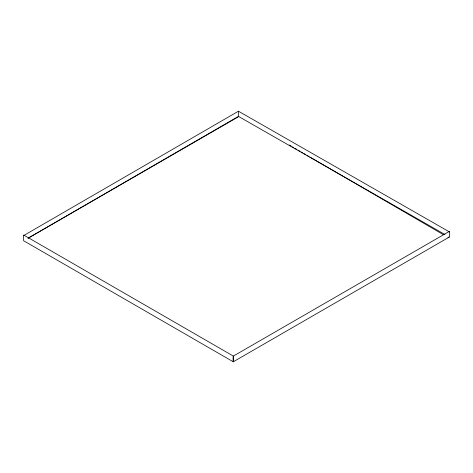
<?xml version="1.0" encoding="UTF-8"?>
<svg xmlns="http://www.w3.org/2000/svg" width="473" height="473" viewBox="0 0 473 473"><rect width="100%" height="100%" fill="white"/><g stroke="black" fill="none" stroke-linecap="round" stroke-linejoin="round"><path stroke-width="0.71" d="M23.65 235.589L238.457 111.208L449.35 231.865M28.126 238.173L238.457 116.388L444.886 234.484M28.12 238.185L238.77 116.565M233.278 361.792L449.35 237.038L449.35 231.386L233.278 356.134L233.278 361.792L23.65 240.763L23.65 235.022L233.189 355.992L233.189 361.739M447.907 237.31L449.214 237.121M289.281 145.01L291.191 146.122M292.462 146.861L293.739 147.6M295.01 148.345L296.926 149.456M298.197 150.195L300.107 151.307M301.384 152.052L302.655 152.791M303.932 153.536L305.842 154.647M307.119 155.386L308.39 156.131M309.667 156.87L443.449 234.714M238.457 111.208L238.457 116.388"/></g></svg>
